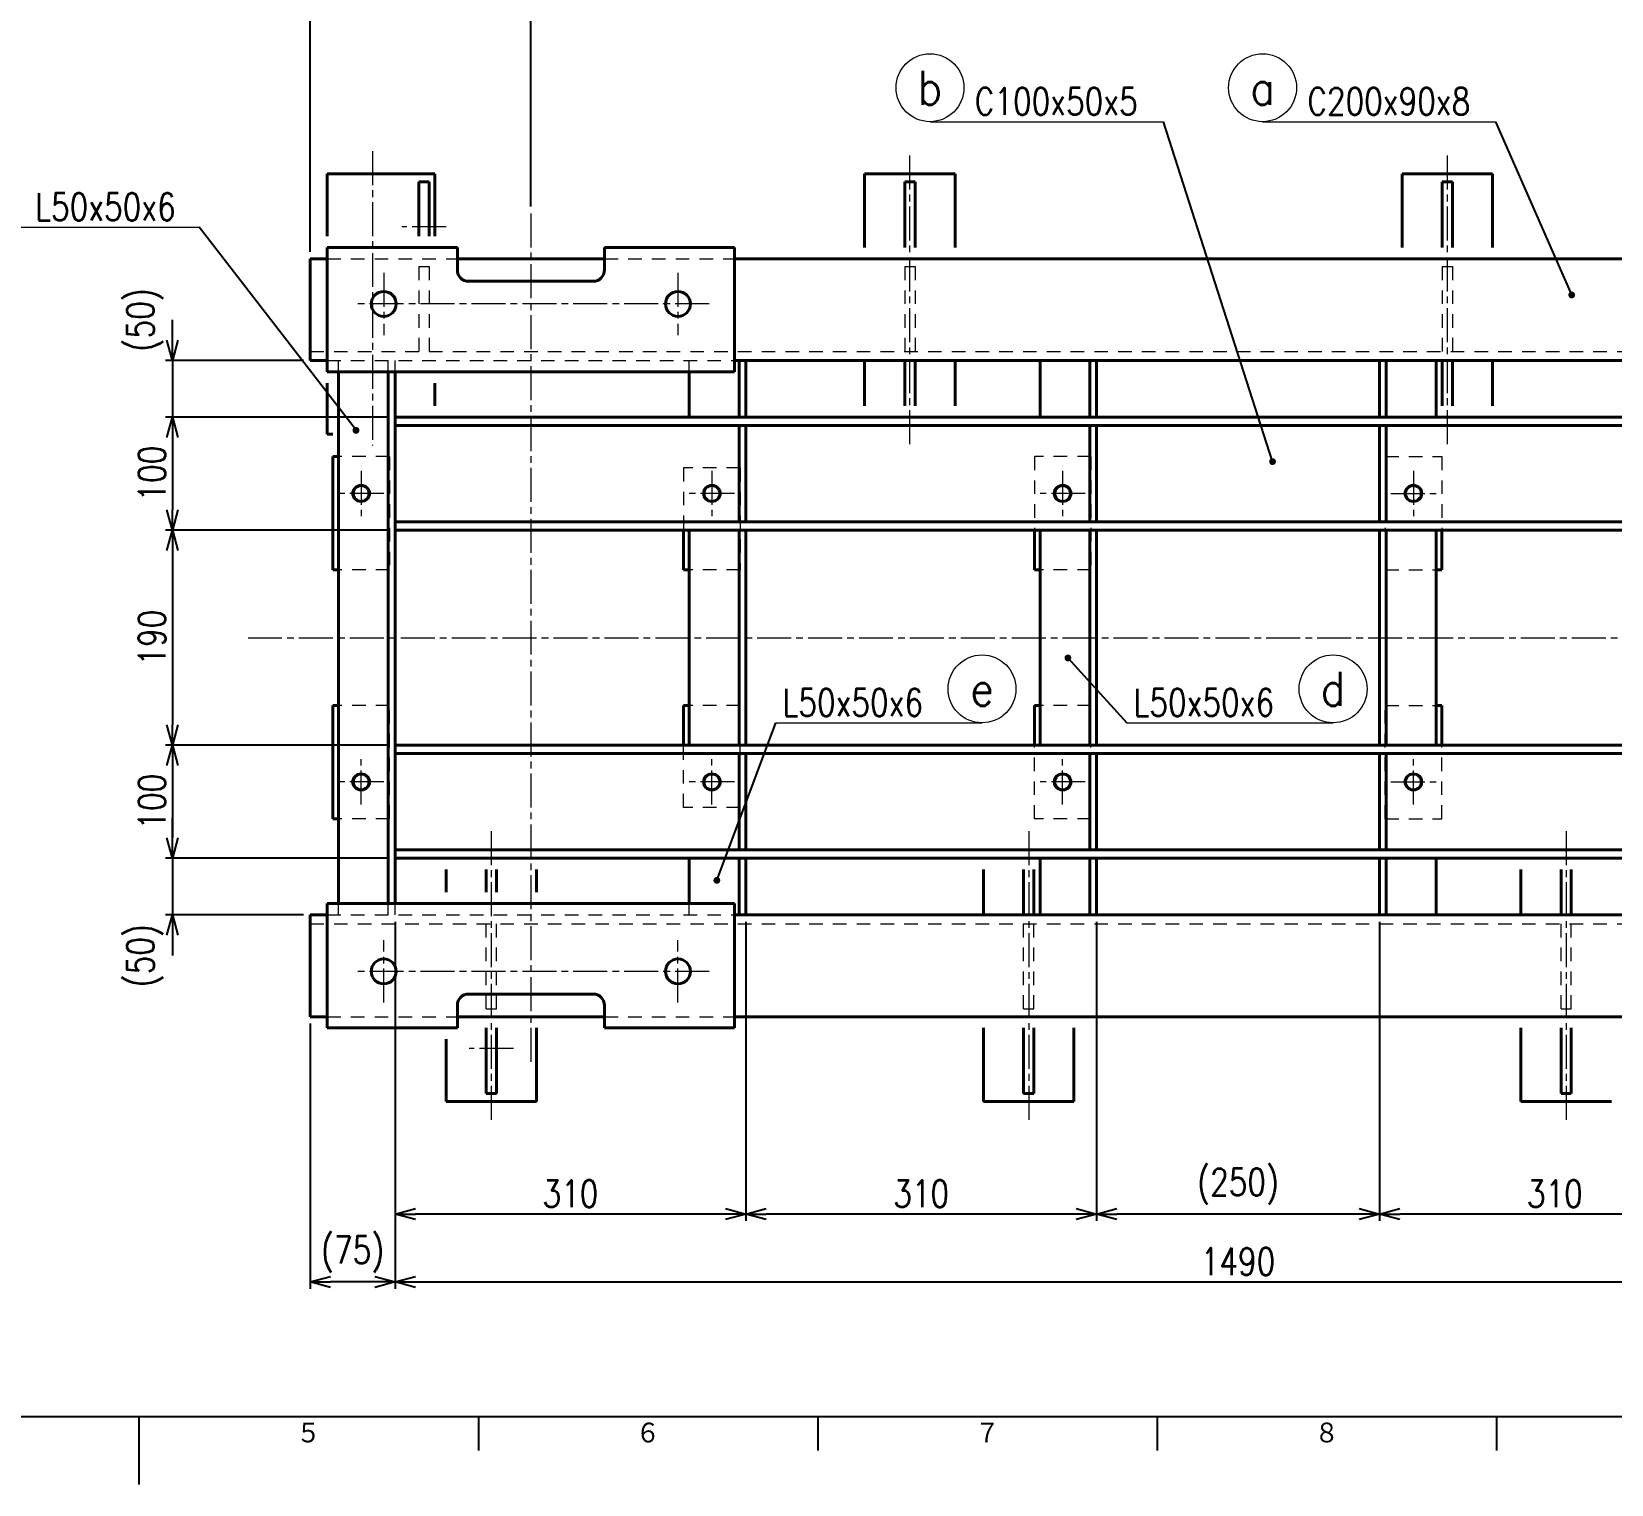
# Model space of a CAD drawing. Header units: millimetres. Extents: x 0 to 5046, y 0 to 3564.
# Drawn here: x 1165 to 2561, y 30 to 1314 of the extents above; entities that cross this region are included whole.
import ezdxf
from ezdxf.enums import TextEntityAlignment as Align

# ---------------------------------------------------------------- set-up
doc = ezdxf.new("R2010")
doc.units = ezdxf.units.MM
doc.header["$LTSCALE"] = 6
doc.linetypes.add('GEN7A', pattern=[7.5, 5, -0.75, 1, -0.75])
doc.linetypes.add('HIDDEN2', pattern=[3.5, 2, -1.5])
doc.layers.get('0').update_dxf_attribs({"lineweight": 20})
doc.layers.get('DEFPOINTS').update_dxf_attribs({"color": 253})
for name, color, linetype, lineweight in [('2', 5, 'Continuous', 40), ('3A', 6, 'HIDDEN2', 20), ('4', 3, 'Continuous', 13), ('5', 3, 'Continuous', 13), ('6', 7, 'Continuous', 50), ('7A', 4, 'GEN7A', 13)]:
    doc.layers.add(name, color=color, linetype=linetype, lineweight=lineweight)
doc.layers.add('RAHM2', color=1, linetype='Continuous')
doc.styles.add('DIMENSION', font='romans.shx', dxfattribs={"width": 0.8, "bigfont": 'extfont2.shx'})
doc.styles.get("Standard").update_dxf_attribs({"font": 'romans.shx', "width": 0.8, "bigfont": 'extfont2.shx'})
doc.dimstyles.new('GEN-ISO$0', dxfattribs={"dimscale": 6, "dimtxt": 4, "dimasz": 3, "dimexe": 1, "dimexo": 1, "dimgap": 1, "dimtad": 3, "dimrnd": 0.01, "dimdsep": 46, "dimtxsty": 'Standard', "dimblk": 'OPEN30', "dimcen": 0, "dimclrt": 7, "dimazin": 2, "dimtp": 0.1, "dimtm": 0.1, "dimtfac": 0.6, "dimtmove": 2, "dimatfit": 3, "dimldrblk": 'OPEN30', "dimfxl": 1, "dimarcsym": 0})
doc.dimstyles.new('GEN-ISO$7', dxfattribs={"dimscale": 6, "dimtxt": 4, "dimasz": 3, "dimexe": 1, "dimexo": 1, "dimgap": 1, "dimtad": 3, "dimrnd": 0.01, "dimdsep": 46, "dimtxsty": 'Standard', "dimblk": 'OPEN30', "dimcen": 0, "dimclrt": 7, "dimazin": 2, "dimtp": 0.1, "dimtm": 0.1, "dimtfac": 0.6, "dimtmove": 2, "dimatfit": 3, "dimldrblk": 'OPEN30', "dimfxl": 1, "dimarcsym": 0})

# ---------------------------------------------------------------- blocks, each defined once
blk = doc.blocks.new('1A1ブヒン')
at = {"layer": 'RAHM2', "color": 5, "linetype": 'Continuous'}
for p, q in [((25, 15), (826, 15)), ((210, 5), (210, 15)), ((260, 10), (260, 15)), ((310, 10), (310, 15)), ((360, 10), (360, 15)), ((410, 10), (410, 15))]:
    blk.add_line(p, q, dxfattribs=at)
for s, p in [('５', (233.1, 10.87)), ('６', (283.1, 10.87)), ('７', (333.1, 10.87)), ('８', (383.1, 10.87))]:
    blk.add_text(s, height=3.31, dxfattribs=at).set_placement(p)
at = {"layer": 'RAHM2', "color": 5, "linetype": 'Continuous', "width": 0.7}
for tag, p in [('HEADER3', (35, 566.01)), ('HEADER4', (54.75, 566)), ('HEADER15', (74.49, 566)), ('HEADER16', (94.43, 566))]:
    blk.add_attdef(tag, text='', height=6, dxfattribs=at).set_placement(p, align=Align.MIDDLE)
at = {"layer": 'RAHM2', "color": 7, "linetype": 'Continuous'}
blk.add_attdef('HEADER5', text='', height=2.5, dxfattribs=at).set_placement((63.69, 559.1), align=Align.BOTTOM_RIGHT)
for tag, height, width, p in [('HEADER25', 3.2, 0.63, (772.91, 86.65)), ('HEADER23', 3.33, 0.8, (797.4, 86.46)), ('HEADER24', 3.5, 0.8, (818.57, 86.49)), ('HEADER22', 3.2, 0.63, (772.91, 79.65)), ('HEADER20', 3.33, 0.8, (797.4, 79.46)), ('HEADER21', 3.5, 0.8, (818.57, 79.49)), ('HEADER19', 3.2, 0.63, (772.91, 72.65)), ('HEADER17', 3.33, 0.8, (797.4, 72.46)), ('HEADER18', 3.5, 0.8, (818.57, 72.49)), ('HEADER11', 3.2, 0.63, (772.91, 65.65)), ('HEADER9', 3.33, 0.8, (797.4, 65.46)), ('HEADER10', 3.5, 0.8, (818.57, 65.49)), ('HEADER7', 3.31, 0.8, (590.63, 48.21)), ('HEADER1', 5, 0.9, (775.12, 45.15)), ('GEN-TITLE-SCA', 4, 0.85, (677.79, 40.85)), ('HEADER2', 6, 0.9, (774.89, 36.68)), ('HEADER14', 3.31, 0.8, (590.63, 36.29))]:
    blk.add_attdef(tag, text='', height=height, dxfattribs=dict(at, width=width)).set_placement(p, align=Align.MIDDLE)
for tag, p in [('HEADER27', (648.45, 41.09)), ('HEADER26', (663.07, 41.09))]:
    blk.add_attdef(tag, text='', height=4, dxfattribs=at).set_placement(p, align=Align.MIDDLE)
at = {"layer": 'RAHM2', "color": 7, "linetype": 'Continuous', "width": 0.7}
blk.add_attdef('GEN-TITLE-DAT', text='', height=3.5, dxfattribs=at).set_placement((700.02, 39.1), align=Align.CENTER)
at = {"layer": 'RAHM2', "color": 5, "linetype": 'Continuous', "style": 'DIMENSION', "width": 1.2}
for tag, p in [('HEADER13', (629.56, 16.75)), ('HEADER12', (663.26, 16.72)), ('GEN-TITLE-DWG', (732.79, 16.74))]:
    blk.add_attdef(tag, text='', height=7.02, dxfattribs=at).set_placement(p, align=Align.BOTTOM_LEFT)
at = {"layer": 'RAHM2', "color": 5, "linetype": 'Continuous', "style": 'DIMENSION'}
blk.add_attdef('HEADER8', text='', height=7.02, dxfattribs=at).set_placement((824.55, 16.71), align=Align.BOTTOM_RIGHT)
at = {"layer": 'RAHM2', "color": 5, "linetype": 'Continuous'}
blk.add_attdef('HEADER6', text='', height=5.8, dxfattribs=at).set_placement((623.09, 17.9), align=Align.BOTTOM_RIGHT)
blk = doc.blocks.new('_Open30')
at = {"color": 0, "linetype": 'ByBlock', "lineweight": -2}
for p, q in [((-1, 0.268), (0, 0)), ((0, 0), (-1, -0.268)), ((0, 0), (-1, 0))]:
    blk.add_line(p, q, dxfattribs=at)
blk = doc.blocks.new('*D41')
at = {"layer": '5', "color": 0, "lineweight": -2, "transparency": 16777216}
for p, q in [((2356.1, 527.4), (2356.1, 263)), ((2666.1, 527.4), (2666.1, 263)), ((2648.1, 269), (2374.1, 269))]:
    blk.add_line(p, q, dxfattribs=at)
at = {"layer": 'DEFPOINTS', "color": 0, "transparency": 16777216}
for p in [(2356.1, 533.4), (2666.1, 533.4), (2356.1, 269)]:
    blk.add_point(p, dxfattribs=at)
at = {"layer": '5', "color": 0, "lineweight": -2, "transparency": 16777216, "xscale": 18, "yscale": 18, "zscale": 18, "rotation": 180}
blk.add_blockref('_Open30', (2356.1, 269), dxfattribs=at)
at = {"layer": '5', "color": 0, "lineweight": -2, "transparency": 16777216, "xscale": 18, "yscale": 18, "zscale": 18}
blk.add_blockref('_Open30', (2666.1, 269), dxfattribs=at)
at = {"layer": '5', "color": 7, "transparency": 16777216, "insert": (2511.1, 287), "char_height": 24, "attachment_point": 5}
blk.add_mtext('310', dxfattribs=at)
blk = doc.blocks.new('*D16')
at = {"layer": '5', "color": 0, "lineweight": -2, "transparency": 16777216}
for p, q in [((2106.1, 527.4), (2106.1, 263)), ((2356.1, 527.4), (2356.1, 263)), ((2338.1, 269), (2124.1, 269))]:
    blk.add_line(p, q, dxfattribs=at)
at = {"layer": 'DEFPOINTS', "color": 0, "transparency": 16777216}
for p in [(2106.1, 533.4), (2356.1, 533.4), (2106.1, 269)]:
    blk.add_point(p, dxfattribs=at)
at = {"layer": '5', "color": 0, "lineweight": -2, "transparency": 16777216, "xscale": 18, "yscale": 18, "zscale": 18, "rotation": 180}
blk.add_blockref('_Open30', (2106.1, 269), dxfattribs=at)
at = {"layer": '5', "color": 0, "lineweight": -2, "transparency": 16777216, "xscale": 18, "yscale": 18, "zscale": 18}
blk.add_blockref('_Open30', (2356.1, 269), dxfattribs=at)
at = {"layer": '5', "color": 7, "transparency": 16777216, "insert": (2231.1, 293.3), "char_height": 24, "attachment_point": 5}
blk.add_mtext('(250)', dxfattribs=at)
blk = doc.blocks.new('*D42')
at = {"layer": '5', "color": 0, "lineweight": -2, "transparency": 16777216}
for p, q in [((1796.1, 527.4), (1796.1, 263)), ((2106.1, 527.4), (2106.1, 263)), ((2088.1, 269), (1814.1, 269))]:
    blk.add_line(p, q, dxfattribs=at)
at = {"layer": 'DEFPOINTS', "color": 0, "transparency": 16777216}
for p in [(1796.1, 533.4), (2106.1, 533.4), (1796.1, 269)]:
    blk.add_point(p, dxfattribs=at)
at = {"layer": '5', "color": 0, "lineweight": -2, "transparency": 16777216, "xscale": 18, "yscale": 18, "zscale": 18, "rotation": 180}
blk.add_blockref('_Open30', (1796.1, 269), dxfattribs=at)
at = {"layer": '5', "color": 0, "lineweight": -2, "transparency": 16777216, "xscale": 18, "yscale": 18, "zscale": 18}
blk.add_blockref('_Open30', (2106.1, 269), dxfattribs=at)
at = {"layer": '5', "color": 7, "transparency": 16777216, "insert": (1951.1, 287), "char_height": 24, "attachment_point": 5}
blk.add_mtext('310', dxfattribs=at)
blk = doc.blocks.new('*D17')
at = {"layer": '5', "color": 0, "lineweight": -2, "transparency": 16777216}
for p, q in [((1486.1, 527.4), (1486.1, 263)), ((1796.1, 527.4), (1796.1, 263)), ((1778.1, 269), (1504.1, 269))]:
    blk.add_line(p, q, dxfattribs=at)
at = {"layer": 'DEFPOINTS', "color": 0, "transparency": 16777216}
for p in [(1486.1, 533.4), (1796.1, 533.4), (1486.1, 269)]:
    blk.add_point(p, dxfattribs=at)
at = {"layer": '5', "color": 0, "lineweight": -2, "transparency": 16777216, "xscale": 18, "yscale": 18, "zscale": 18, "rotation": 180}
blk.add_blockref('_Open30', (1486.1, 269), dxfattribs=at)
at = {"layer": '5', "color": 0, "lineweight": -2, "transparency": 16777216, "xscale": 18, "yscale": 18, "zscale": 18}
blk.add_blockref('_Open30', (1796.1, 269), dxfattribs=at)
at = {"layer": '5', "color": 7, "transparency": 16777216, "insert": (1641.1, 287), "char_height": 24, "attachment_point": 5}
blk.add_mtext('310', dxfattribs=at)
blk = doc.blocks.new('*D43')
at = {"layer": '5', "color": 0, "lineweight": -2, "transparency": 16777216}
for p, q in [((1486.1, 527.4), (1486.1, 203)), ((1411.1, 437.4), (1411.1, 203)), ((1468.1, 209), (1429.1, 209))]:
    blk.add_line(p, q, dxfattribs=at)
at = {"layer": 'DEFPOINTS', "color": 0, "transparency": 16777216}
for p in [(1486.1, 533.4), (1411.1, 443.4), (1411.1, 209)]:
    blk.add_point(p, dxfattribs=at)
at = {"layer": '5', "color": 0, "lineweight": -2, "transparency": 16777216, "xscale": 18, "yscale": 18, "zscale": 18, "rotation": 180}
blk.add_blockref('_Open30', (1411.1, 209), dxfattribs=at)
at = {"layer": '5', "color": 0, "lineweight": -2, "transparency": 16777216, "xscale": 18, "yscale": 18, "zscale": 18}
blk.add_blockref('_Open30', (1486.1, 209), dxfattribs=at)
at = {"layer": '5', "color": 7, "transparency": 16777216, "insert": (1448.6, 233.3), "char_height": 24, "attachment_point": 5}
blk.add_mtext('(75)', dxfattribs=at)
blk = doc.blocks.new('*D44')
at = {"layer": '5', "color": 0, "lineweight": -2, "transparency": 16777216}
for p, q in [((1486.1, 527.4), (1486.1, 203)), ((2976.1, 527.4), (2976.1, 203)), ((1504.1, 209), (2958.1, 209))]:
    blk.add_line(p, q, dxfattribs=at)
at = {"layer": 'DEFPOINTS', "color": 0, "transparency": 16777216}
for p in [(1486.1, 533.4), (2976.1, 533.4), (2976.1, 209)]:
    blk.add_point(p, dxfattribs=at)
at = {"layer": '5', "color": 0, "lineweight": -2, "transparency": 16777216, "xscale": 18, "yscale": 18, "zscale": 18, "rotation": 180}
blk.add_blockref('_Open30', (1486.1, 209), dxfattribs=at)
at = {"layer": '5', "color": 0, "lineweight": -2, "transparency": 16777216, "xscale": 18, "yscale": 18, "zscale": 18}
blk.add_blockref('_Open30', (2976.1, 209), dxfattribs=at)
at = {"layer": '5', "color": 7, "transparency": 16777216, "insert": (2231.1, 227), "char_height": 24, "attachment_point": 5}
blk.add_mtext('1490', dxfattribs=at)
blk = doc.blocks.new('*D51')
at = {"layer": '5', "color": 0, "lineweight": -2, "transparency": 16777216}
for p, q in [((1606.1, 1159.4), (1606.1, 1363.3)), ((2838.1, 1357.3), (1624.1, 1357.3)), ((2856.1, 1159.4), (2856.1, 1363.3))]:
    blk.add_line(p, q, dxfattribs=at)
at = {"layer": 'DEFPOINTS', "color": 0, "transparency": 16777216}
for p in [(1606.1, 1357.3), (1606.1, 1153.4), (2856.1, 1153.4)]:
    blk.add_point(p, dxfattribs=at)
at = {"layer": '5', "color": 0, "lineweight": -2, "transparency": 16777216, "xscale": 18, "yscale": 18, "zscale": 18, "rotation": 180}
blk.add_blockref('_Open30', (1606.1, 1357.3), dxfattribs=at)
at = {"layer": '5', "color": 0, "lineweight": -2, "transparency": 16777216, "xscale": 18, "yscale": 18, "zscale": 18}
blk.add_blockref('_Open30', (2856.1, 1357.3), dxfattribs=at)
at = {"layer": '5', "color": 7, "transparency": 16777216, "insert": (2231.1, 1375.3), "char_height": 24, "attachment_point": 5}
blk.add_mtext('1250', dxfattribs=at)
blk = doc.blocks.new('*D52')
at = {"layer": '5', "color": 0, "lineweight": -2, "transparency": 16777216}
for p, q in [((1411.1, 1119.4), (1411.1, 1363.3)), ((1588.1, 1357.3), (1429.1, 1357.3)), ((1606.1, 1159.4), (1606.1, 1363.3))]:
    blk.add_line(p, q, dxfattribs=at)
at = {"layer": 'DEFPOINTS', "color": 0, "transparency": 16777216}
for p in [(1411.1, 1357.3), (1606.1, 1153.4), (1411.1, 1113.4)]:
    blk.add_point(p, dxfattribs=at)
at = {"layer": '5', "color": 0, "lineweight": -2, "transparency": 16777216, "xscale": 18, "yscale": 18, "zscale": 18, "rotation": 180}
blk.add_blockref('_Open30', (1411.1, 1357.3), dxfattribs=at)
at = {"layer": '5', "color": 0, "lineweight": -2, "transparency": 16777216, "xscale": 18, "yscale": 18, "zscale": 18}
blk.add_blockref('_Open30', (1606.1, 1357.3), dxfattribs=at)
at = {"layer": '5', "color": 7, "transparency": 16777216, "insert": (1508.6, 1381.6), "char_height": 24, "attachment_point": 5}
blk.add_mtext('(195)', dxfattribs=at)
blk = doc.blocks.new('*D55')
at = {"layer": '5', "color": 0, "lineweight": -2, "transparency": 16777216}
for p, q in [((1289.3, 1041.4), (1289.3, 1059.4)), ((1405.1, 1023.4), (1283.3, 1023.4)), ((1289.3, 1023.4), (1289.3, 973.4)), ((1480.1, 973.4), (1283.3, 973.4)), ((1289.3, 955.4), (1289.3, 937.4))]:
    blk.add_line(p, q, dxfattribs=at)
at = {"layer": 'DEFPOINTS', "color": 0, "transparency": 16777216}
for p in [(1411.1, 1023.4), (1289.3, 973.4), (1486.1, 973.4)]:
    blk.add_point(p, dxfattribs=at)
at = {"layer": '5', "color": 0, "lineweight": -2, "transparency": 16777216, "xscale": 18, "yscale": 18, "zscale": 18}
for p, rotation in [((1289.3, 1023.4), 270), ((1289.3, 973.4), 90)]:
    blk.add_blockref('_Open30', p, dxfattribs=dict(at, rotation=rotation))
at = {"layer": '5', "color": 7, "transparency": 16777216, "insert": (1265, 1059.4), "char_height": 24, "attachment_point": 5, "rotation": 90}
blk.add_mtext('(50)', dxfattribs=at)
blk = doc.blocks.new('*D56')
at = {"layer": '5', "color": 0, "lineweight": -2, "transparency": 16777216}
for p, q in [((1480.1, 973.4), (1283.3, 973.4)), ((1289.3, 955.4), (1289.3, 891.4)), ((1480.1, 873.4), (1283.3, 873.4))]:
    blk.add_line(p, q, dxfattribs=at)
at = {"layer": 'DEFPOINTS', "color": 0, "transparency": 16777216}
for p in [(1486.1, 973.4), (1289.3, 873.4), (1486.1, 873.4)]:
    blk.add_point(p, dxfattribs=at)
at = {"layer": '5', "color": 0, "lineweight": -2, "transparency": 16777216, "xscale": 18, "yscale": 18, "zscale": 18}
for p, rotation in [((1289.3, 973.4), 90), ((1289.3, 873.4), 270)]:
    blk.add_blockref('_Open30', p, dxfattribs=dict(at, rotation=rotation))
at = {"layer": '5', "color": 7, "transparency": 16777216, "insert": (1271.3, 923.4), "char_height": 24, "attachment_point": 5, "rotation": 90}
blk.add_mtext('100', dxfattribs=at)
blk = doc.blocks.new('*D57')
at = {"layer": '5', "color": 0, "lineweight": -2, "transparency": 16777216}
for p, q in [((1480.1, 873.4), (1283.3, 873.4)), ((1289.3, 855.4), (1289.3, 701.4)), ((1480.1, 683.4), (1283.3, 683.4))]:
    blk.add_line(p, q, dxfattribs=at)
at = {"layer": 'DEFPOINTS', "color": 0, "transparency": 16777216}
for p in [(1486.1, 873.4), (1289.3, 683.4), (1486.1, 683.4)]:
    blk.add_point(p, dxfattribs=at)
at = {"layer": '5', "color": 0, "lineweight": -2, "transparency": 16777216, "xscale": 18, "yscale": 18, "zscale": 18}
for p, rotation in [((1289.3, 873.4), 90), ((1289.3, 683.4), 270)]:
    blk.add_blockref('_Open30', p, dxfattribs=dict(at, rotation=rotation))
at = {"layer": '5', "color": 7, "transparency": 16777216, "insert": (1271.3, 778.4), "char_height": 24, "attachment_point": 5, "rotation": 90}
blk.add_mtext('190', dxfattribs=at)
blk = doc.blocks.new('*D58')
at = {"layer": '5', "color": 0, "lineweight": -2, "transparency": 16777216}
for p, q in [((1480.1, 683.4), (1283.3, 683.4)), ((1289.3, 665.4), (1289.3, 601.4)), ((1480.1, 583.4), (1283.3, 583.4))]:
    blk.add_line(p, q, dxfattribs=at)
at = {"layer": 'DEFPOINTS', "color": 0, "transparency": 16777216}
for p in [(1486.1, 683.4), (1289.3, 583.4), (1486.1, 583.4)]:
    blk.add_point(p, dxfattribs=at)
at = {"layer": '5', "color": 0, "lineweight": -2, "transparency": 16777216, "xscale": 18, "yscale": 18, "zscale": 18}
for p, rotation in [((1289.3, 683.4), 90), ((1289.3, 583.4), 270)]:
    blk.add_blockref('_Open30', p, dxfattribs=dict(at, rotation=rotation))
at = {"layer": '5', "color": 7, "transparency": 16777216, "insert": (1271.3, 633.4), "char_height": 24, "attachment_point": 5, "rotation": 90}
blk.add_mtext('100', dxfattribs=at)
blk = doc.blocks.new('*D59')
at = {"layer": '5', "color": 0, "lineweight": -2, "transparency": 16777216}
for p, q in [((1289.3, 601.4), (1289.3, 619.4)), ((1480.1, 583.4), (1283.3, 583.4)), ((1289.3, 583.4), (1289.3, 533.4)), ((1405.1, 533.4), (1283.3, 533.4)), ((1289.3, 515.4), (1289.3, 497.4))]:
    blk.add_line(p, q, dxfattribs=at)
at = {"layer": 'DEFPOINTS', "color": 0, "transparency": 16777216}
for p in [(1486.1, 583.4), (1289.3, 533.4), (1411.1, 533.4)]:
    blk.add_point(p, dxfattribs=at)
at = {"layer": '5', "color": 0, "lineweight": -2, "transparency": 16777216, "xscale": 18, "yscale": 18, "zscale": 18}
for p, rotation in [((1289.3, 583.4), 270), ((1289.3, 533.4), 90)]:
    blk.add_blockref('_Open30', p, dxfattribs=dict(at, rotation=rotation))
at = {"layer": '5', "color": 7, "transparency": 16777216, "insert": (1265, 497.4), "char_height": 24, "attachment_point": 5, "rotation": 90}
blk.add_mtext('(50)', dxfattribs=at)
blk = doc.blocks.new('GENBALLOON1')
blk.add_circle((0, 0), 5)
at = {"flags": 1}
blk.add_attdef('GEN_PARENT', text='', height=2.5, dxfattribs=at).set_placement((0, 0), align=Align.MIDDLE)
blk.add_attdef('REF_NO', text='', height=3.5).set_placement((0, 0), align=Align.MIDDLE)
at = {"color": 7, "flags": 1}
for tag, p in [('5GENINF', (6.43, 0.96)), ('6GENINF', (6.43, 0.63)), ('7GENINF', (6.43, 0.3)), ('8GENINF', (6.43, -0.04)), ('9GENINF', (6.43, -0.37)), ('3GENINF', (6.43, -2.34)), ('10GENINF', (6.43, -0.7)), ('11GENINF', (6.43, -1)), ('12GENINF', (6.43, -1.34)), ('13GENINF', (6.43, -1.67)), ('14GENINF', (6.43, -2)), ('4GENINF', (6.43, -2.67)), ('20GENINF', (6.43, -4.7)), ('15GENINF', (6.43, -3)), ('16GENINF', (6.43, -3.34)), ('17GENINF', (6.43, -3.7)), ('18GENINF', (6.43, -4.04)), ('19GENINF', (6.43, -4.37)), ('21GENINF', (6.43, -5.04)), ('22GENINF', (6.43, -5.37))]:
    blk.add_attdef(tag, p, '', height=0.2, dxfattribs=at)

msp = doc.modelspace()

# ---------------------------------------------------------------- linework, layer by layer
at = {"layer": '2'}
for p, q in [((1426.13, 1188.422), (1521.13, 1188.422)), ((1426.13, 1133.422), (1426.13, 1188.422)), ((1521.13, 1133.422), (1521.13, 1188.422)), ((1901.13, 1188.422), (1981.13, 1188.422)), ((1901.13, 1123.422), (1901.13, 1188.422)), ((1981.13, 1123.422), (1981.13, 1188.422)), ((2376.13, 1188.422), (2456.13, 1188.422)), ((2376.13, 1123.422), (2376.13, 1188.422)), ((2456.13, 1123.422), (2456.13, 1188.422)), ((1507.13, 1181.422), (1516.13, 1181.422)), ((1507.13, 1133.422), (1507.13, 1181.422)), ((1516.13, 1133.422), (1516.13, 1181.422)), ((1945.63, 1181.422), (1936.63, 1181.422)), ((1936.63, 1123.422), (1936.63, 1181.422)), ((1945.63, 1123.422), (1945.63, 1181.422)), ((2420.63, 1181.422), (2411.63, 1181.422)), ((2411.63, 1123.422), (2411.63, 1181.422)), ((2420.63, 1123.422), (2420.63, 1181.422)), ((1541.13, 1123.422), (1426.13, 1123.422)), ((1426.13, 1123.422), (1426.13, 1013.422)), ((1541.13, 1123.422), (1541.13, 1103.422)), ((1786.13, 1123.422), (1671.13, 1123.422)), ((1671.13, 1123.422), (1671.13, 1103.422)), ((1786.13, 1123.422), (1786.13, 1013.422)), ((1411.13, 1113.422), (1426.13, 1113.422)), ((1411.13, 1023.422), (1411.13, 1113.422)), ((1541.13, 1113.422), (1671.13, 1113.422)), ((1786.13, 1113.422), (2676.13, 1113.422)), ((1661.13, 1093.422), (1551.13, 1093.422)), ((1411.13, 1023.422), (1426.13, 1023.422)), ((1786.13, 1023.422), (2676.13, 1023.422)), ((1790.13, 973.422), (1790.13, 1023.422)), ((1796.13, 973.422), (1796.13, 1023.422)), ((1901.13, 983.422), (1901.13, 1023.422)), ((1936.63, 1023.422), (1936.63, 983.422)), ((1945.63, 1023.422), (1945.63, 983.422)), ((1981.13, 983.422), (1981.13, 1023.422)), ((2056.13, 973.422), (2056.13, 1023.422)), ((2100.13, 973.422), (2100.13, 1023.422)), ((2106.13, 973.422), (2106.13, 1023.422)), ((2356.13, 973.422), (2356.13, 1023.422)), ((2362.13, 973.422), (2362.13, 1023.422)), ((2406.13, 973.422), (2406.13, 1023.422)), ((2411.63, 1023.422), (2411.63, 983.422)), ((2420.63, 1023.422), (2420.63, 983.422)), ((2456.13, 983.422), (2456.13, 1023.422)), ((1786.13, 1013.422), (1426.13, 1013.422)), ((1436.13, 543.422), (1436.13, 1013.422)), ((1480.13, 543.422), (1480.13, 1013.422)), ((1486.13, 543.422), (1486.13, 1013.422)), ((1746.13, 973.422), (1746.13, 1013.422)), ((1426.13, 958.422), (1426.13, 1003.422)), ((1521.13, 983.422), (1521.13, 1003.422)), ((1486.13, 973.422), (2976.13, 973.422)), ((1486.13, 965.922), (2976.13, 965.922)), ((1790.13, 880.922), (1790.13, 965.922)), ((1796.13, 880.922), (1796.13, 965.922)), ((2100.13, 880.922), (2100.13, 965.922)), ((2106.13, 880.922), (2106.13, 965.922)), ((2356.13, 880.922), (2356.13, 965.922)), ((2362.13, 880.922), (2362.13, 965.922)), ((1426.13, 958.422), (1431.13, 958.422)), ((1436.13, 938.422), (1431.13, 938.422)), ((1431.13, 938.422), (1431.13, 838.422)), ((1486.13, 880.922), (2976.13, 880.922)), ((1486.13, 873.422), (2976.13, 873.422)), ((1741.13, 873.422), (1741.13, 838.422)), ((1746.13, 683.422), (1746.13, 873.422)), ((1790.13, 683.422), (1790.13, 873.422)), ((1796.13, 683.422), (1796.13, 873.422)), ((2051.13, 873.422), (2051.13, 838.422)), ((2056.13, 683.422), (2056.13, 873.422)), ((2100.13, 683.422), (2100.13, 873.422)), ((2106.13, 683.422), (2106.13, 873.422)), ((2356.13, 683.422), (2356.13, 873.422)), ((2362.13, 683.422), (2362.13, 873.422)), ((2406.13, 683.422), (2406.13, 873.422)), ((2411.13, 873.422), (2411.13, 838.422)), ((1436.13, 838.422), (1431.13, 838.422)), ((1746.13, 838.422), (1741.13, 838.422)), ((2056.13, 838.422), (2051.13, 838.422)), ((2406.13, 838.422), (2411.13, 838.422)), ((1436.13, 718.422), (1431.13, 718.422)), ((1431.13, 618.422), (1431.13, 718.422)), ((1746.13, 718.422), (1741.13, 718.422)), ((1741.13, 683.422), (1741.13, 718.422)), ((2056.13, 718.422), (2051.13, 718.422)), ((2051.13, 683.422), (2051.13, 718.422)), ((2406.13, 718.422), (2411.13, 718.422)), ((2411.13, 683.422), (2411.13, 718.422)), ((1486.13, 683.422), (2976.13, 683.422)), ((1486.13, 675.922), (2976.13, 675.922)), ((1790.13, 675.922), (1790.13, 590.922)), ((1796.13, 675.922), (1796.13, 590.922)), ((2100.13, 675.922), (2100.13, 590.922)), ((2106.13, 675.922), (2106.13, 590.922)), ((2356.13, 675.922), (2356.13, 590.922)), ((2362.13, 675.922), (2362.13, 590.922)), ((1436.13, 618.422), (1431.13, 618.422)), ((1486.13, 590.922), (2976.13, 590.922)), ((1486.13, 583.422), (2976.13, 583.422)), ((1531.13, 553.422), (1531.13, 573.422)), ((1566.63, 553.422), (1566.63, 573.422)), ((1575.63, 553.422), (1575.63, 573.422)), ((1611.13, 553.422), (1611.13, 573.422)), ((1746.13, 543.422), (1746.13, 583.422)), ((1790.13, 533.422), (1790.13, 583.422)), ((1796.13, 533.422), (1796.13, 583.422)), ((2006.13, 533.422), (2006.13, 573.422)), ((2041.63, 533.422), (2041.63, 573.422)), ((2050.63, 533.422), (2050.63, 573.422)), ((2056.13, 533.422), (2056.13, 583.422)), ((2100.13, 533.422), (2100.13, 583.422)), ((2106.13, 533.422), (2106.13, 583.422)), ((2356.13, 533.422), (2356.13, 583.422)), ((2362.13, 533.422), (2362.13, 583.422)), ((2406.13, 533.422), (2406.13, 583.422)), ((2481.13, 533.422), (2481.13, 573.422)), ((2516.63, 533.422), (2516.63, 573.422)), ((2525.63, 533.422), (2525.63, 573.422)), ((1411.13, 533.422), (1426.13, 533.422)), ((1411.13, 443.422), (1411.13, 533.422)), ((1786.13, 543.422), (1426.13, 543.422)), ((1426.13, 433.422), (1426.13, 543.422)), ((1786.13, 433.422), (1786.13, 543.422)), ((1786.13, 533.422), (2676.13, 533.422)), ((1661.13, 463.422), (1551.13, 463.422)), ((1541.13, 433.422), (1541.13, 453.422)), ((1671.13, 433.422), (1671.13, 453.422)), ((1411.13, 443.422), (1426.13, 443.422)), ((1541.13, 433.422), (1426.13, 433.422)), ((1541.13, 443.422), (1671.13, 443.422)), ((1566.63, 433.422), (1566.63, 375.422)), ((1575.63, 433.422), (1575.63, 375.422)), ((1611.13, 368.422), (1611.13, 433.422)), ((1786.13, 433.422), (1671.13, 433.422)), ((1786.13, 443.422), (2676.13, 443.422)), ((2006.13, 368.422), (2006.13, 433.422)), ((2041.63, 433.422), (2041.63, 375.422)), ((2050.63, 433.422), (2050.63, 375.422)), ((2086.13, 368.422), (2086.13, 433.422)), ((2481.13, 368.422), (2481.13, 433.422)), ((2516.63, 433.422), (2516.63, 375.422)), ((2525.63, 433.422), (2525.63, 375.422)), ((1531.13, 368.422), (1531.13, 423.422)), ((1531.13, 368.422), (1611.13, 368.422)), ((1566.63, 375.422), (1575.63, 375.422)), ((2006.13, 368.422), (2086.13, 368.422)), ((2041.63, 375.422), (2050.63, 375.422)), ((2481.13, 368.422), (2561.13, 368.422)), ((2516.63, 375.422), (2525.63, 375.422))]:
    msp.add_line(p, q, dxfattribs=at)
for centre, radius in [((1476.13, 1073.422), 11), ((1736.13, 1073.422), 11), ((1456.13, 905.922), 7), ((1766.13, 905.922), 7), ((2076.13, 905.922), 7), ((2386.13, 905.922), 7), ((1456.13, 650.922), 7), ((1766.13, 650.922), 7), ((2076.13, 650.922), 7), ((2386.13, 650.922), 7), ((1476.13, 483.422), 11), ((1736.13, 483.422), 11)]:
    msp.add_circle(centre, radius, dxfattribs=at)
for centre, start, end in [((1551.13, 1103.422), 180, 270), ((1661.13, 1103.422), 270, 0), ((1551.13, 453.422), 90, 180), ((1661.13, 453.422), 0, 90)]:
    msp.add_arc(centre, 10, start, end, dxfattribs=at)
at = {"layer": '3A'}
for p, q in [((1426.13, 1113.422), (1541.13, 1113.422)), ((1507.13, 1106.422), (1516.13, 1106.422)), ((1507.13, 1106.422), (1507.13, 1031.422)), ((1516.13, 1106.422), (1516.13, 1031.422)), ((1671.13, 1113.422), (1786.13, 1113.422)), ((1936.63, 1106.422), (1936.63, 1031.422)), ((1936.63, 1106.422), (1945.63, 1106.422)), ((1945.63, 1106.422), (1945.63, 1031.422)), ((2411.63, 1106.422), (2411.63, 1031.422)), ((2411.63, 1106.422), (2420.63, 1106.422)), ((2420.63, 1106.422), (2420.63, 1031.422)), ((1411.13, 1031.422), (3051.13, 1031.422)), ((1426.13, 1023.422), (1786.13, 1023.422)), ((1436.13, 1013.422), (1436.13, 1023.422)), ((1480.13, 1013.422), (1480.13, 1023.422)), ((1486.13, 1013.422), (1486.13, 1023.422)), ((1746.13, 1013.422), (1746.13, 1023.422)), ((1481.13, 938.422), (1436.13, 938.422)), ((1481.13, 938.422), (1481.13, 838.422)), ((2101.13, 938.422), (2051.13, 938.422)), ((2051.13, 938.422), (2051.13, 873.422)), ((2101.13, 938.422), (2101.13, 838.422)), ((2361.13, 938.422), (2411.13, 938.422)), ((2361.13, 938.422), (2361.13, 838.422)), ((2411.13, 938.422), (2411.13, 873.422)), ((1791.13, 928.422), (1741.13, 928.422)), ((1741.13, 928.422), (1741.13, 873.422)), ((1791.13, 928.422), (1791.13, 838.422)), ((1481.13, 838.422), (1436.13, 838.422)), ((1791.13, 838.422), (1746.13, 838.422)), ((2101.13, 838.422), (2056.13, 838.422)), ((2361.13, 838.422), (2406.13, 838.422)), ((1481.13, 718.422), (1436.13, 718.422)), ((1481.13, 618.422), (1481.13, 718.422)), ((1791.13, 718.422), (1746.13, 718.422)), ((1791.13, 628.422), (1791.13, 718.422)), ((2101.13, 718.422), (2056.13, 718.422)), ((2101.13, 618.422), (2101.13, 718.422)), ((2361.13, 718.422), (2406.13, 718.422)), ((2361.13, 618.422), (2361.13, 718.422)), ((1741.13, 628.422), (1741.13, 683.422)), ((2051.13, 618.422), (2051.13, 683.422)), ((2411.13, 618.422), (2411.13, 683.422)), ((1791.13, 628.422), (1741.13, 628.422)), ((1481.13, 618.422), (1436.13, 618.422)), ((2101.13, 618.422), (2051.13, 618.422)), ((2361.13, 618.422), (2411.13, 618.422)), ((1426.13, 533.422), (1786.13, 533.422)), ((1436.13, 533.422), (1436.13, 543.422)), ((1480.13, 533.422), (1480.13, 543.422)), ((1486.13, 533.422), (1486.13, 543.422)), ((1746.13, 533.422), (1746.13, 543.422)), ((1411.13, 525.422), (3051.13, 525.422)), ((1566.63, 450.422), (1566.63, 525.422)), ((1575.63, 450.422), (1575.63, 525.422)), ((2041.63, 450.422), (2041.63, 525.422)), ((2050.63, 450.422), (2050.63, 525.422)), ((2516.63, 450.422), (2516.63, 525.422)), ((2525.63, 450.422), (2525.63, 525.422)), ((1566.63, 450.422), (1575.63, 450.422)), ((2041.63, 450.422), (2050.63, 450.422)), ((2516.63, 450.422), (2525.63, 450.422)), ((1426.13, 443.422), (1541.13, 443.422)), ((1671.13, 443.422), (1786.13, 443.422))]:
    msp.add_line(p, q, dxfattribs=at)
at = {"layer": '4'}
for centre in [(1456.13, 905.922), (1766.13, 905.922), (2076.13, 905.922), (2386.13, 905.922), (1456.13, 650.922), (1766.13, 650.922), (2076.13, 650.922), (2386.13, 650.922)]:
    msp.add_circle(centre, 8, dxfattribs=at)
at = {"layer": '5'}
for p, q in [((1958.882, 1234.51), (2165.142, 1234.51)), ((2252.819, 1234.51), (2459.079, 1234.51)), ((1128.39, 1141.302), (1313.054, 1141.302)), ((1822.522, 703.148), (2004.884, 703.148)), ((2132.779, 703.148), (2315.141, 703.148))]:
    msp.add_line(p, q, dxfattribs=at)
at = {"layer": '7A'}
for p, q in [((1466.13, 1208.422), (1466.13, 948.422)), ((1941.13, 949.525), (1941.13, 1208.422)), ((2416.13, 949.525), (2416.13, 1208.422)), ((1606.13, 1153.422), (1606.13, 403.422)), ((1531.13, 1141.422), (1492.13, 1141.422)), ((1476.13, 1100.922), (1476.13, 1045.922)), ((1736.13, 1100.922), (1736.13, 1045.922)), ((1763.63, 1073.422), (1448.63, 1073.422)), ((1456.13, 925.922), (1456.13, 885.922)), ((1766.13, 925.922), (1766.13, 885.922)), ((2076.13, 925.922), (2076.13, 885.922)), ((2386.13, 925.922), (2386.13, 885.922)), ((1476.13, 905.922), (1436.13, 905.922)), ((1786.13, 905.922), (1746.13, 905.922)), ((2096.13, 905.922), (2056.13, 905.922)), ((2366.13, 905.922), (2406.13, 905.922)), ((1356.13, 778.422), (3106.13, 778.422)), ((1456.13, 630.922), (1456.13, 670.922)), ((1766.13, 630.922), (1766.13, 670.922)), ((2076.13, 630.922), (2076.13, 670.922)), ((2386.13, 630.922), (2386.13, 670.922)), ((1476.13, 650.922), (1436.13, 650.922)), ((1786.13, 650.922), (1746.13, 650.922)), ((2096.13, 650.922), (2056.13, 650.922)), ((2366.13, 650.922), (2406.13, 650.922)), ((1571.13, 607.319), (1571.13, 348.422)), ((2046.13, 607.319), (2046.13, 348.422)), ((2521.13, 607.319), (2521.13, 348.422)), ((1476.13, 455.922), (1476.13, 510.922)), ((1736.13, 455.922), (1736.13, 510.922)), ((1763.63, 483.422), (1448.63, 483.422)), ((1590.63, 415.422), (1551.63, 415.422))]:
    msp.add_line(p, q, dxfattribs=at)

# ---------------------------------------------------------------- block references
at = {"layer": '2', "xscale": 6, "yscale": 6, "zscale": 6}
msp.add_blockref('1A1ブヒン', (0, 0), dxfattribs=at)
at = {"layer": '5'}
ref = msp.add_blockref('GENBALLOON1', (1958.882, 1264.51), dxfattribs=dict(at, xscale=6, yscale=6, zscale=6))
ref.add_attrib('REF_NO', 'b', dxfattribs={"color": 7, "height": 30, "width": 0.9}).set_placement((1958.882, 1264.51), align=Align.MIDDLE_CENTER)
ref = msp.add_blockref('GENBALLOON1', (2252.819, 1264.51), dxfattribs=dict(at, xscale=6, yscale=6, zscale=6))
ref.add_attrib('REF_NO', 'a', dxfattribs={"color": 7, "height": 30, "width": 0.9}).set_placement((2252.819, 1264.51), align=Align.MIDDLE_CENTER)
ref = msp.add_blockref('GENBALLOON1', (2004.884, 733.148), dxfattribs=dict(at, xscale=6, yscale=6, zscale=6))
ref.add_attrib('REF_NO', 'e', dxfattribs={"color": 7, "height": 30, "width": 0.9}).set_placement((2004.884, 733.148), align=Align.MIDDLE_CENTER)
ref = msp.add_blockref('GENBALLOON1', (2315.141, 733.148), dxfattribs=dict(at, xscale=6, yscale=6, zscale=6))
ref.add_attrib('REF_NO', 'd', dxfattribs={"color": 7, "height": 30, "width": 0.9}).set_placement((2315.141, 733.148), align=Align.MIDDLE_CENTER)

# ---------------------------------------------------------------- texts
at = {"layer": '6', "width": 0.8}
for s, p in [('C100x50x5', (1998.496, 1240.51)), ('C200x90x8', (2292.433, 1240.51)), ('L50x50x6', (1168.004, 1147.302)), ('L50x50x6', (1828.522, 709.148)), ('L50x50x6', (2138.779, 709.148))]:
    msp.add_text(s, height=24, dxfattribs=at).set_placement(p)

# ---------------------------------------------------------------- dimensions: what is measured, and where the dimension line sits
at = {"layer": '5'}
for base, p1, p2, picture, middle in [((1411.13, 1357.331), (1606.13, 1153.422), (1411.13, 1113.422), '*D52', (1508.63, 1381.616)), ((1411.13, 209.014), (1486.13, 533.422), (1411.13, 443.422), '*D43', (1448.63, 233.299)), ((2106.13, 269.014), (2356.13, 533.422), (2106.13, 533.422), '*D16', (2231.13, 293.299))]:
    dim = msp.add_linear_dim(base=base, p1=p1, p2=p2, text='(<>)', dimstyle='GEN-ISO$0', override={"dimtmove": 1}, dxfattribs=at)
    dim.commit()
    dim.dimension.update_dxf_attribs({"geometry": picture, "text_midpoint": middle})
for base, p1, p2, picture, middle in [((1606.13, 1357.331), (2856.13, 1153.422), (1606.13, 1153.422), '*D51', (2231.13, 1375.331)), ((1486.13, 269.014), (1796.13, 533.422), (1486.13, 533.422), '*D17', (1641.13, 287.014)), ((2976.13, 209.014), (1486.13, 533.422), (2976.13, 533.422), '*D44', (2231.13, 227.014)), ((1796.13, 269.014), (2106.13, 533.422), (1796.13, 533.422), '*D42', (1951.13, 287.014)), ((2356.13, 269.014), (2666.13, 533.422), (2356.13, 533.422), '*D41', (2511.13, 287.014))]:
    dim = msp.add_linear_dim(base=base, p1=p1, p2=p2, dimstyle='GEN-ISO$0', override={"dimtmove": 1}, dxfattribs=at)
    dim.commit()
    dim.dimension.update_dxf_attribs({"geometry": picture, "text_midpoint": middle})
for base, p1, p2, picture, middle in [((1289.323, 973.422), (1411.13, 1023.422), (1486.13, 973.422), '*D55', (1289.323, 1059.422)), ((1289.323, 533.422), (1486.13, 583.422), (1411.13, 533.422), '*D59', (1289.323, 497.422))]:
    dim = msp.add_linear_dim(base=base, p1=p1, p2=p2, angle=90, text='(<>)', dimstyle='GEN-ISO$0', override={"dimtmove": 1, "dimatfit": 0}, dxfattribs=at)
    dim.commit()
    dim.dimension.update_dxf_attribs({"geometry": picture, "text_midpoint": middle, "dimtype": 160})
for base, p1, p2, picture, middle in [((1289.323, 873.422), (1486.13, 973.422), (1486.13, 873.422), '*D56', (1271.323, 923.422)), ((1289.323, 683.422), (1486.13, 873.422), (1486.13, 683.422), '*D57', (1271.323, 778.422)), ((1289.323, 583.422), (1486.13, 683.422), (1486.13, 583.422), '*D58', (1271.323, 633.422))]:
    dim = msp.add_linear_dim(base=base, p1=p1, p2=p2, angle=90, dimstyle='GEN-ISO$0', override={"dimtmove": 1}, dxfattribs=at)
    dim.commit()
    dim.dimension.update_dxf_attribs({"geometry": picture, "text_midpoint": middle})

# ---------------------------------------------------------------- leaders
for points in [[(2261.64, 934.042), (2165.142, 1234.51)], [(2526.053, 1081.363), (2459.079, 1234.51)], [(1451.562, 961.695), (1313.054, 1141.302)], [(2080.752, 760.489), (2132.779, 703.148)], [(1770.495, 563.898), (1822.522, 703.148)]]:
    msp.add_leader(points, dimstyle='GEN-ISO$7', override={"dimasz": 4, "dimtad": 0, "dimldrblk": 'DotSmall'}, dxfattribs=at)

doc.saveas('drawing.dxf')
